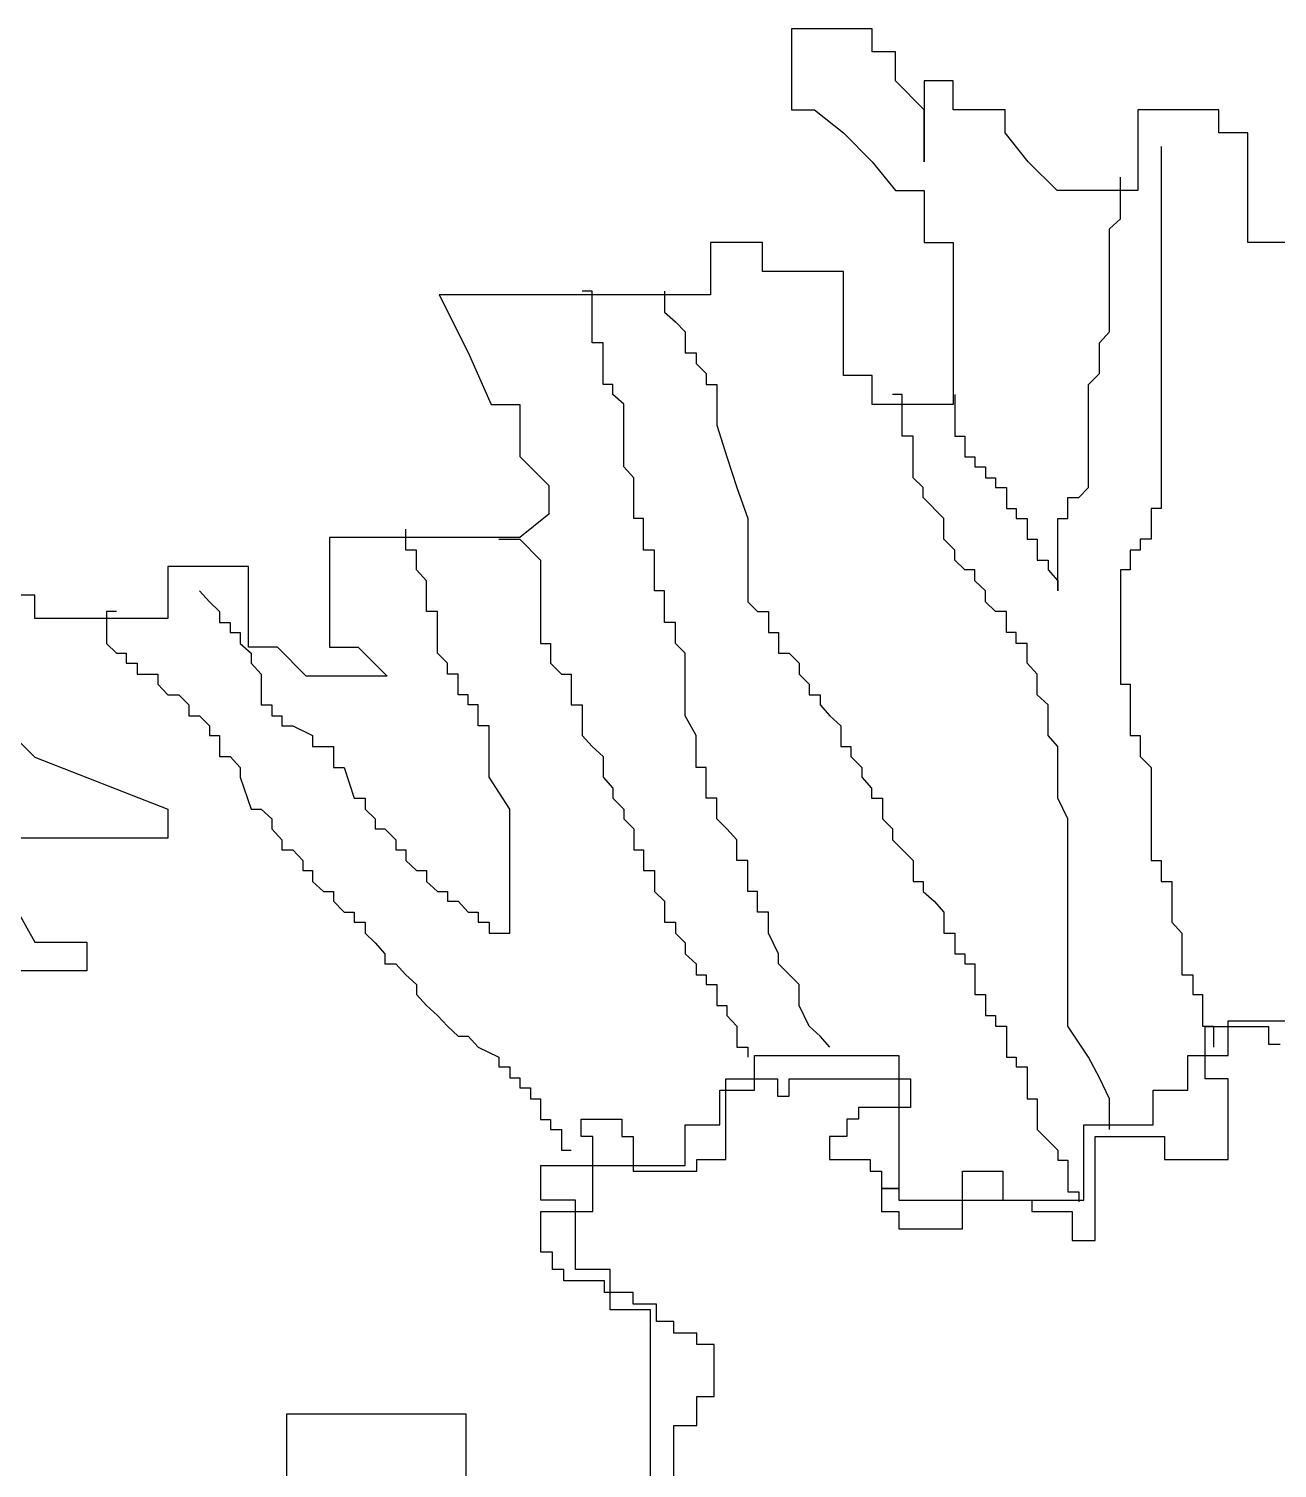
# Model space of a CAD drawing. Header units: millimetres. Extents: x 959 to 1071, y -109 to -6.
# Drawn here: x 1026.989 to 1027.585, y -76.591 to -75.903 of the extents above; entities that cross this region are included whole.
import ezdxf

# ---------------------------------------------------------------- set-up
doc = ezdxf.new("R2010")
doc.units = ezdxf.units.MM
doc.layers.add('muebless', color=90, linetype='Continuous')

# ---------------------------------------------------------------- blocks, each defined once
blk = doc.blocks.new('Arbfron2')
for points in [[(-0.25672, 2.8451), (-0.33401, 2.8451), (-0.33401, 2.89759), (-0.34781, 2.89759), (-0.34781, 2.90863), (-0.38646, 2.90863), (-0.38646, 2.86996), (-0.4251, 2.86996), (-0.4389, 2.88377), (-0.44994, 2.89759), (-0.44994, 2.90863), (-0.47479, 2.90863), (-0.47479, 2.92245), (-0.48859, 2.92245), (-0.48859, 2.88377), (-0.48859, 2.90863), (-0.50239, 2.92245), (-0.50239, 2.93626), (-0.51343, 2.93626), (-0.51343, 2.94731), (-0.55208, 2.94731), (-0.55208, 2.90863), (-0.54104, 2.90863), (-0.52724, 2.89759), (-0.51343, 2.88377), (-0.50239, 2.86996), (-0.48859, 2.86996), (-0.48859, 2.8451), (-0.47479, 2.8451), (-0.47479, 2.76776), (-0.51343, 2.76776), (-0.51343, 2.78157), (-0.52724, 2.78157), (-0.52724, 2.83129), (-0.56588, 2.83129), (-0.56588, 2.8451), (-0.59073, 2.8451), (-0.59073, 2.82024), (-0.72046, 2.82024), (-0.70666, 2.79262), (-0.69562, 2.76776), (-0.68182, 2.76776), (-0.68182, 2.7429), (-0.66802, 2.72909), (-0.66802, 2.71528), (-0.68182, 2.70423), (-0.77291, 2.70423), (-0.77291, 2.65175), (-0.75911, 2.65175), (-0.74531, 2.63794), (-0.78395, 2.63794), (-0.79775, 2.65175), (-0.81156, 2.65175), (-0.81156, 2.69042), (-0.8502, 2.69042), (-0.8502, 2.66556), (-0.91369, 2.66556), (-0.91369, 2.67661), (-0.97718, 2.67661)], [(-0.92749, 2.61308), (-0.91369, 2.59926), (-0.8502, 2.5744), (-0.8502, 2.56059)], [(-0.37544, 2.89109), (-0.37544, 2.71807), (-0.38018, 2.71807), (-0.38018, 2.71333)], [(-0.47398, 2.77259), (-0.47398, 2.75268), (-0.46924, 2.75268), (-0.46924, 2.74272), (-0.4645, 2.74272), (-0.4645, 2.73798), (-0.45929, 2.73798), (-0.45929, 2.73277), (-0.45455, 2.73277), (-0.45455, 2.72803), (-0.44934, 2.72803), (-0.44934, 2.71807), (-0.44461, 2.71807), (-0.44461, 2.71333), (-0.4394, 2.71333), (-0.4394, 2.70338), (-0.43466, 2.70338), (-0.43466, 2.69342), (-0.42945, 2.69342), (-0.42945, 2.68868), (-0.42471, 2.68347), (-0.42471, 2.67873), (-0.42471, 2.71333), (-0.41997, 2.71333), (-0.41997, 2.72329), (-0.41476, 2.72329), (-0.41003, 2.72803), (-0.41003, 2.77733), (-0.40482, 2.78254), (-0.40482, 2.79724), (-0.40008, 2.80245), (-0.40008, 2.85175), (-0.39487, 2.85649), (-0.39487, 2.8764)], [(-0.53366, 2.46068), (-0.5384, 2.46589), (-0.54361, 2.47063), (-0.54835, 2.48059), (-0.54835, 2.49054), (-0.5583, 2.5005), (-0.5583, 2.50524), (-0.56303, 2.51519), (-0.56303, 2.52515), (-0.56825, 2.52515), (-0.56825, 2.5351), (-0.57298, 2.5351), (-0.57298, 2.54979), (-0.57819, 2.54979), (-0.57819, 2.55975), (-0.58293, 2.56496), (-0.58767, 2.5697), (-0.58767, 2.57966), (-0.59288, 2.57966), (-0.59288, 2.59435), (-0.59762, 2.59435), (-0.59762, 2.60952), (-0.60283, 2.619), (-0.60283, 2.64887), (-0.60756, 2.65361), (-0.60756, 2.66356), (-0.61277, 2.66356), (-0.61277, 2.67873), (-0.61751, 2.67873), (-0.61751, 2.69817), (-0.62272, 2.69817), (-0.62272, 2.71333), (-0.62746, 2.71333), (-0.62746, 2.73277), (-0.6322, 2.73798), (-0.6322, 2.76785), (-0.63741, 2.77259), (-0.63741, 2.77733), (-0.64214, 2.77733), (-0.64214, 2.79724), (-0.64736, 2.79724), (-0.64736, 2.82189), (-0.65209, 2.82189)], [(-0.61277, 2.82189), (-0.61277, 2.81193), (-0.60756, 2.80719), (-0.60283, 2.80245), (-0.60283, 2.7925), (-0.59762, 2.7925), (-0.59762, 2.78728), (-0.59288, 2.78254), (-0.59288, 2.77733), (-0.58767, 2.77733), (-0.58767, 2.75789), (-0.58293, 2.74272), (-0.57819, 2.72803), (-0.57298, 2.71333), (-0.57298, 2.70812)], [(-0.40008, 2.42133), (-0.40008, 2.43603), (-0.40482, 2.44598), (-0.41003, 2.45594), (-0.41997, 2.47063), (-0.41997, 2.5697), (-0.42471, 2.57966), (-0.42471, 2.60431), (-0.42945, 2.60952), (-0.42945, 2.62422), (-0.43466, 2.62896), (-0.43466, 2.63891), (-0.4394, 2.64413), (-0.4394, 2.65361), (-0.44461, 2.65361), (-0.44461, 2.65882), (-0.44934, 2.65882), (-0.44934, 2.66878), (-0.45455, 2.66878), (-0.45929, 2.67352), (-0.45929, 2.67873), (-0.4645, 2.68347), (-0.4645, 2.68868), (-0.46924, 2.68868), (-0.47398, 2.69342), (-0.47398, 2.69817), (-0.47919, 2.70338), (-0.47919, 2.71333), (-0.48914, 2.72329), (-0.48914, 2.72803), (-0.49387, 2.73277), (-0.49387, 2.75268), (-0.49908, 2.75268), (-0.49908, 2.77259), (-0.50382, 2.77259)], [(-0.38018, 2.71333), (-0.38018, 2.70338), (-0.38539, 2.70338), (-0.38539, 2.69817), (-0.39013, 2.69817), (-0.39013, 2.68868), (-0.39487, 2.68868), (-0.39487, 2.63417), (-0.39013, 2.63417), (-0.39013, 2.60952), (-0.38539, 2.60952), (-0.38539, 2.59957), (-0.38018, 2.59435), (-0.38018, 2.54979), (-0.37544, 2.54979), (-0.37544, 2.53984), (-0.37023, 2.53984), (-0.37023, 2.52041), (-0.3655, 2.51519), (-0.3655, 2.49528), (-0.36029, 2.49528), (-0.36029, 2.4858), (-0.35555, 2.4858), (-0.35555, 2.47063), (-0.35034, 2.47063), (-0.35034, 2.46068)], [(-0.83494, 2.67873), (-0.83021, 2.67352), (-0.82547, 2.66878), (-0.82547, 2.66356), (-0.82026, 2.66356), (-0.82026, 2.65882), (-0.81552, 2.65882), (-0.81552, 2.65361), (-0.81031, 2.64887), (-0.81031, 2.64413), (-0.80557, 2.63891), (-0.80557, 2.62422), (-0.80036, 2.62422), (-0.80036, 2.619), (-0.79563, 2.619), (-0.79563, 2.61426), (-0.79042, 2.61426), (-0.78094, 2.60952), (-0.78094, 2.60431), (-0.77099, 2.60431), (-0.77099, 2.59435), (-0.76578, 2.59435), (-0.76105, 2.57966), (-0.75584, 2.57966), (-0.75584, 2.57444), (-0.7511, 2.5697), (-0.7511, 2.56496), (-0.74636, 2.56496), (-0.74115, 2.55975), (-0.74115, 2.55501), (-0.73641, 2.55501), (-0.73641, 2.54979), (-0.7312, 2.54505), (-0.72646, 2.54505), (-0.72646, 2.53984), (-0.72125, 2.5351), (-0.71652, 2.5351), (-0.71652, 2.53036), (-0.71131, 2.53036), (-0.70657, 2.52515), (-0.70183, 2.52515), (-0.70183, 2.52041), (-0.69662, 2.52041), (-0.69662, 2.51519), (-0.68667, 2.51519), (-0.68667, 2.57444), (-0.69662, 2.58961), (-0.69662, 2.61426), (-0.70183, 2.61426), (-0.70183, 2.62422), (-0.70657, 2.62422), (-0.70657, 2.62896), (-0.71131, 2.62896), (-0.71131, 2.63891), (-0.71652, 2.63891), (-0.71652, 2.64413), (-0.72125, 2.64887), (-0.72125, 2.66878), (-0.72646, 2.66878), (-0.72646, 2.68347), (-0.7312, 2.68868), (-0.7312, 2.69817), (-0.73641, 2.69817), (-0.73641, 2.70812)], [(-0.69188, 2.70338), (-0.68194, 2.70338), (-0.67199, 2.69342), (-0.67199, 2.65361), (-0.66725, 2.65361), (-0.66725, 2.64413), (-0.66204, 2.63891), (-0.6573, 2.63891), (-0.6573, 2.62422), (-0.65209, 2.62422), (-0.65209, 2.60952), (-0.64736, 2.60431), (-0.64214, 2.59957), (-0.64214, 2.58961), (-0.63741, 2.5844), (-0.63741, 2.57966), (-0.6322, 2.57444), (-0.6322, 2.5697), (-0.62746, 2.56496), (-0.62746, 2.55501), (-0.62272, 2.55501), (-0.62272, 2.54505), (-0.61751, 2.54505), (-0.61751, 2.5351), (-0.61277, 2.53036), (-0.61277, 2.52041), (-0.60756, 2.52041), (-0.60756, 2.51519), (-0.60283, 2.51045), (-0.60283, 2.50524), (-0.59762, 2.5005), (-0.59762, 2.49528), (-0.59288, 2.49528), (-0.59288, 2.49054), (-0.58767, 2.49054), (-0.58767, 2.48059), (-0.58293, 2.48059), (-0.58293, 2.47585), (-0.57819, 2.47063), (-0.57819, 2.46068), (-0.57298, 2.46068), (-0.57298, 2.45594)], [(-0.57298, 2.70812), (-0.57298, 2.67352), (-0.56825, 2.66878), (-0.56303, 2.66878), (-0.56303, 2.65882), (-0.5583, 2.65882), (-0.5583, 2.64887), (-0.55309, 2.64887), (-0.54835, 2.64413), (-0.54835, 2.63891), (-0.54361, 2.63417), (-0.54361, 2.62896), (-0.5384, 2.62896), (-0.5384, 2.62422), (-0.53366, 2.619), (-0.52845, 2.61426), (-0.52845, 2.60431), (-0.52372, 2.60431), (-0.52372, 2.59957), (-0.51851, 2.59435), (-0.51851, 2.58961), (-0.51377, 2.5844), (-0.51377, 2.57966), (-0.50856, 2.57966), (-0.50856, 2.5697), (-0.50382, 2.56496), (-0.50382, 2.55975), (-0.49387, 2.54979), (-0.49387, 2.53984), (-0.48914, 2.53984), (-0.48914, 2.5351), (-0.48392, 2.53036), (-0.47919, 2.52515), (-0.47919, 2.51519), (-0.47398, 2.51519), (-0.47398, 2.50524), (-0.46924, 2.50524), (-0.46924, 2.5005), (-0.4645, 2.5005), (-0.4645, 2.4858), (-0.45929, 2.4858), (-0.45929, 2.47585), (-0.45455, 2.47585), (-0.45455, 2.47063), (-0.44934, 2.47063), (-0.44934, 2.45594), (-0.44461, 2.45594), (-0.44461, 2.4512), (-0.4394, 2.4512), (-0.4394, 2.43603), (-0.43466, 2.43603), (-0.43466, 2.42133), (-0.42471, 2.41138), (-0.42471, 2.40664), (-0.41997, 2.40664), (-0.41997, 2.39147), (-0.41476, 2.39147), (-0.41476, 2.38673)], [(-0.87474, 2.66878), (-0.87947, 2.66878), (-0.87947, 2.65361), (-0.87474, 2.64887), (-0.87, 2.64887), (-0.87, 2.64413), (-0.86479, 2.64413), (-0.86479, 2.63891), (-0.85484, 2.63891), (-0.85484, 2.63417), (-0.8501, 2.62896), (-0.84489, 2.62896), (-0.84016, 2.62422), (-0.84016, 2.619), (-0.83494, 2.619), (-0.83021, 2.61426), (-0.83021, 2.60952), (-0.82547, 2.60952), (-0.82547, 2.59957), (-0.82026, 2.59957), (-0.81552, 2.59435), (-0.81552, 2.58961), (-0.81031, 2.57444), (-0.80557, 2.57444), (-0.80036, 2.5697), (-0.80036, 2.56496), (-0.79563, 2.55975), (-0.79563, 2.55501), (-0.79042, 2.55501), (-0.78568, 2.54979), (-0.78568, 2.54505), (-0.78094, 2.54505), (-0.78094, 2.53984), (-0.77573, 2.5351), (-0.77099, 2.5351), (-0.77099, 2.53036), (-0.76578, 2.52515), (-0.76105, 2.52515), (-0.76105, 2.52041), (-0.75584, 2.52041), (-0.75584, 2.51519), (-0.7511, 2.51045), (-0.74636, 2.50524), (-0.74636, 2.5005), (-0.74115, 2.5005), (-0.73641, 2.49528), (-0.7312, 2.49054), (-0.7312, 2.4858), (-0.72646, 2.48059), (-0.72125, 2.47585), (-0.71652, 2.47063), (-0.71131, 2.46589), (-0.70657, 2.46589), (-0.70183, 2.46068), (-0.69188, 2.45594), (-0.69188, 2.4512), (-0.68667, 2.4512), (-0.68667, 2.44598), (-0.68194, 2.44598), (-0.68194, 2.44124), (-0.67673, 2.44124), (-0.67673, 2.43603), (-0.67199, 2.43603), (-0.67199, 2.42607), (-0.66725, 2.42607), (-0.66725, 2.42133), (-0.66204, 2.42133), (-0.66204, 2.41138), (-0.6573, 2.41138)], [(-0.4372, 2.38205), (-0.43168, 2.38205), (-0.43168, 2.38205), (-0.41788, 2.38205), (-0.41788, 2.36824), (-0.41788, 2.36824), (-0.41236, 2.36824), (-0.41236, 2.36824), (-0.40684, 2.36824), (-0.40684, 2.36824), (-0.40684, 2.37377), (-0.40684, 2.37377), (-0.40684, 2.38205), (-0.40684, 2.38205), (-0.40684, 2.38758), (-0.40684, 2.38758), (-0.40684, 2.3931), (-0.40684, 2.3931), (-0.40684, 2.40139), (-0.40684, 2.40139), (-0.40684, 2.40692), (-0.40684, 2.40692), (-0.40684, 2.41244), (-0.40684, 2.41244), (-0.40684, 2.41796), (-0.40684, 2.41796), (-0.40132, 2.41796), (-0.40132, 2.41796), (-0.39304, 2.41796), (-0.39304, 2.41796), (-0.38752, 2.41796), (-0.38752, 2.41796), (-0.382, 2.41796), (-0.382, 2.41796), (-0.37372, 2.41796), (-0.37372, 2.40692), (-0.37372, 2.40692), (-0.36819, 2.40692), (-0.36819, 2.40692), (-0.36267, 2.40692), (-0.36267, 2.40692), (-0.35439, 2.40692), (-0.35439, 2.40692), (-0.34887, 2.40692), (-0.34887, 2.40692), (-0.34335, 2.40692), (-0.34335, 2.40692), (-0.34335, 2.41244), (-0.34335, 2.41244), (-0.34335, 2.41796), (-0.34335, 2.41796), (-0.34335, 2.42625), (-0.34335, 2.42625), (-0.34335, 2.43178), (-0.34335, 2.43178), (-0.34335, 2.4373), (-0.34335, 2.4373), (-0.34335, 2.44559), (-0.35439, 2.44559), (-0.35439, 2.44559), (-0.35439, 2.45111), (-0.35439, 2.45111), (-0.35439, 2.45664), (-0.35439, 2.45664), (-0.35439, 2.46216), (-0.35439, 2.46216), (-0.35439, 2.47045), (-0.35439, 2.47045), (-0.34887, 2.47045), (-0.34887, 2.47045), (-0.34335, 2.47045), (-0.34335, 2.47045), (-0.33783, 2.47045), (-0.33783, 2.47045), (-0.32955, 2.47045), (-0.32955, 2.47045), (-0.32403, 2.47045), (-0.32403, 2.47045), (-0.32403, 2.46216), (-0.32403, 2.46216), (-0.31851, 2.46216)], [(-0.7933, 2.24947), (-0.7933, 2.26604), (-0.7933, 2.26604), (-0.7933, 2.28538), (-0.7933, 2.28538), (-0.77673, 2.28538), (-0.77673, 2.28538), (-0.75741, 2.28538), (-0.75741, 2.28538), (-0.74085, 2.28538), (-0.74085, 2.28538), (-0.72429, 2.28538), (-0.72429, 2.28538), (-0.70772, 2.28538), (-0.70772, 2.28538), (-0.70772, 2.26604), (-0.70772, 2.26604), (-0.70772, 2.24947)], [(-0.61939, 2.24947), (-0.61939, 2.28538), (-0.61939, 2.28538), (-0.61939, 2.30195), (-0.61939, 2.30195), (-0.61939, 2.31852), (-0.61939, 2.31852), (-0.61939, 2.3351), (-0.61939, 2.3351), (-0.63871, 2.3351), (-0.63871, 2.3351), (-0.63871, 2.35443), (-0.65528, 2.35443), (-0.65528, 2.37101), (-0.65528, 2.37101), (-0.65528, 2.38758), (-0.67184, 2.38758), (-0.67184, 2.40415), (-0.67184, 2.40415), (-0.65528, 2.40415), (-0.65528, 2.40415), (-0.63871, 2.40415), (-0.63871, 2.40415), (-0.61939, 2.40415), (-0.61939, 2.40415), (-0.60283, 2.40415), (-0.60283, 2.40415), (-0.60283, 2.42349), (-0.60283, 2.42349), (-0.58627, 2.42349), (-0.58627, 2.42349), (-0.58627, 2.44006), (-0.5697, 2.44006), (-0.5697, 2.45664), (-0.5697, 2.45664), (-0.55038, 2.45664), (-0.55038, 2.45664), (-0.53382, 2.45664), (-0.53382, 2.45664), (-0.51726, 2.45664), (-0.51726, 2.45664), (-0.50069, 2.45664), (-0.50069, 2.45664), (-0.50069, 2.44006), (-0.50069, 2.44006), (-0.50069, 2.42349), (-0.50069, 2.42349), (-0.50069, 2.40415), (-0.50069, 2.40415), (-0.50069, 2.38758), (-0.50069, 2.38758), (-0.48137, 2.38758), (-0.48137, 2.38758), (-0.46481, 2.38758), (-0.46481, 2.38758), (-0.44825, 2.38758), (-0.44825, 2.38758), (-0.43168, 2.38758), (-0.43168, 2.38758), (-0.41236, 2.38758), (-0.41236, 2.38758), (-0.41236, 2.40415), (-0.41236, 2.40415), (-0.41236, 2.42349), (-0.41236, 2.42349), (-0.3958, 2.42349), (-0.3958, 2.42349), (-0.37924, 2.42349), (-0.37924, 2.42349), (-0.37924, 2.44006), (-0.37924, 2.44006), (-0.36267, 2.44006), (-0.36267, 2.44006), (-0.36267, 2.45664), (-0.36267, 2.45664), (-0.34335, 2.45664), (-0.34335, 2.45664), (-0.34335, 2.47321), (-0.31023, 2.47321)], [(-0.8502, 2.56059), (-0.92749, 2.56059)], [(-0.92749, 2.53573), (-0.91369, 2.51087), (-0.88885, 2.51087), (-0.88885, 2.49706), (-0.97718, 2.49706)], [(-0.60835, 2.25499), (-0.60835, 2.26052), (-0.60835, 2.26052), (-0.60835, 2.26604), (-0.60835, 2.26604), (-0.60835, 2.27433), (-0.60835, 2.27433), (-0.60835, 2.27985), (-0.60835, 2.27985), (-0.60283, 2.27985), (-0.60283, 2.27985), (-0.59731, 2.27985), (-0.59731, 2.27985), (-0.59731, 2.28538), (-0.59731, 2.28538), (-0.59731, 2.29366), (-0.59731, 2.29366), (-0.58903, 2.29366), (-0.58903, 2.29366), (-0.58903, 2.29919), (-0.58903, 2.29919), (-0.58903, 2.30471), (-0.58903, 2.30471), (-0.58903, 2.31024), (-0.58903, 2.31024), (-0.58903, 2.31852), (-0.59731, 2.31852), (-0.59731, 2.32405), (-0.59731, 2.32405), (-0.60283, 2.32405), (-0.60283, 2.32405), (-0.60835, 2.32405), (-0.60835, 2.32405), (-0.60835, 2.32957), (-0.60835, 2.32957), (-0.61663, 2.32957), (-0.61663, 2.32957), (-0.61663, 2.33786), (-0.61663, 2.33786), (-0.62215, 2.33786), (-0.62215, 2.33786), (-0.62767, 2.33786), (-0.62767, 2.33786), (-0.62767, 2.34338), (-0.64147, 2.34338), (-0.64147, 2.34891), (-0.64699, 2.34891), (-0.64699, 2.34891), (-0.65252, 2.34891), (-0.65252, 2.34891), (-0.6608, 2.34891), (-0.6608, 2.35443), (-0.66632, 2.35443), (-0.66632, 2.35443), (-0.66632, 2.36272), (-0.66632, 2.36272), (-0.67184, 2.36272), (-0.67184, 2.36272), (-0.67184, 2.36824), (-0.67184, 2.36824), (-0.67184, 2.37377), (-0.67184, 2.37377), (-0.67184, 2.38205), (-0.67184, 2.38205), (-0.66632, 2.38205), (-0.66632, 2.38205), (-0.6608, 2.38205), (-0.6608, 2.38205), (-0.65252, 2.38205), (-0.65252, 2.38205), (-0.64699, 2.38205), (-0.64699, 2.38205), (-0.64699, 2.38758), (-0.64699, 2.38758), (-0.64699, 2.3931), (-0.64699, 2.3931), (-0.64699, 2.40139), (-0.64699, 2.40139), (-0.64699, 2.41796), (-0.64699, 2.41796), (-0.65252, 2.41796), (-0.65252, 2.41796), (-0.65252, 2.42625), (-0.65252, 2.42625), (-0.64699, 2.42625), (-0.64699, 2.42625), (-0.64147, 2.42625), (-0.64147, 2.42625), (-0.63319, 2.42625), (-0.63319, 2.42625), (-0.63319, 2.41796), (-0.63319, 2.41796), (-0.62767, 2.41796), (-0.62767, 2.41796), (-0.62767, 2.41244), (-0.62767, 2.41244), (-0.62767, 2.40692), (-0.62767, 2.40692), (-0.62767, 2.40139), (-0.62767, 2.40139), (-0.62215, 2.40139), (-0.62215, 2.40139), (-0.61663, 2.40139), (-0.61663, 2.40139), (-0.60835, 2.40139), (-0.60835, 2.40139), (-0.60283, 2.40139), (-0.60283, 2.40139), (-0.59731, 2.40139), (-0.59731, 2.40139), (-0.59731, 2.40692), (-0.59731, 2.40692), (-0.58351, 2.40692), (-0.58351, 2.42625), (-0.58351, 2.42625), (-0.58351, 2.43178), (-0.58351, 2.43178), (-0.58351, 2.4373), (-0.58351, 2.4373), (-0.58351, 2.44559), (-0.58351, 2.44559), (-0.57798, 2.44559), (-0.57798, 2.44559), (-0.5697, 2.44559), (-0.5697, 2.44559), (-0.56418, 2.44559), (-0.56418, 2.44559), (-0.55866, 2.44559), (-0.55866, 2.44559), (-0.55866, 2.4373), (-0.55866, 2.4373), (-0.55314, 2.4373), (-0.55314, 2.4373), (-0.55314, 2.44559), (-0.55314, 2.44559), (-0.54486, 2.44559), (-0.54486, 2.44559), (-0.53934, 2.44559), (-0.53934, 2.44559), (-0.53382, 2.44559), (-0.53382, 2.44559), (-0.50897, 2.44559), (-0.50897, 2.44559), (-0.50069, 2.44559), (-0.50069, 2.44559), (-0.49517, 2.44559), (-0.49517, 2.44559), (-0.49517, 2.4373), (-0.49517, 2.4373), (-0.49517, 2.43178), (-0.49517, 2.43178), (-0.50069, 2.43178), (-0.50069, 2.43178), (-0.50897, 2.43178), (-0.50897, 2.43178), (-0.52002, 2.43178), (-0.52002, 2.43178), (-0.52002, 2.42625), (-0.52554, 2.42625), (-0.52554, 2.41796), (-0.52554, 2.41796), (-0.53382, 2.41796), (-0.53382, 2.41796), (-0.53382, 2.41244), (-0.53382, 2.41244), (-0.53382, 2.40692), (-0.53382, 2.40692), (-0.52554, 2.40692), (-0.52554, 2.40692), (-0.52002, 2.40692), (-0.52002, 2.40692), (-0.5145, 2.40692), (-0.5145, 2.40692), (-0.5145, 2.40139), (-0.50897, 2.40139), (-0.50897, 2.3931), (-0.50069, 2.3931), (-0.50897, 2.3931), (-0.50897, 2.3931), (-0.50897, 2.38758), (-0.50897, 2.38758), (-0.50897, 2.38205), (-0.50897, 2.38205), (-0.50069, 2.38205), (-0.50069, 2.38205), (-0.50069, 2.37377), (-0.48965, 2.37377), (-0.48965, 2.37377), (-0.48137, 2.37377), (-0.48137, 2.37377), (-0.47585, 2.37377), (-0.47585, 2.37377), (-0.47033, 2.37377), (-0.47033, 2.37377), (-0.47033, 2.38205), (-0.47033, 2.38205), (-0.47033, 2.38758), (-0.47033, 2.38758), (-0.47033, 2.3931), (-0.47033, 2.3931), (-0.47033, 2.40139), (-0.47033, 2.40139), (-0.46205, 2.40139), (-0.46205, 2.40139), (-0.45653, 2.40139), (-0.45653, 2.40139), (-0.45101, 2.40139), (-0.45101, 2.40139), (-0.45101, 2.38758), (-0.4372, 2.38758), (-0.4372, 2.38205), (-0.4372, 2.38205)]]:
    blk.add_lwpolyline(points)

msp = doc.modelspace()

# ---------------------------------------------------------------- block references
at = {"layer": 'muebless'}
msp.add_blockref('Arbfron2', (1027.90524, -78.85039), dxfattribs=at)

doc.saveas('drawing.dxf')
